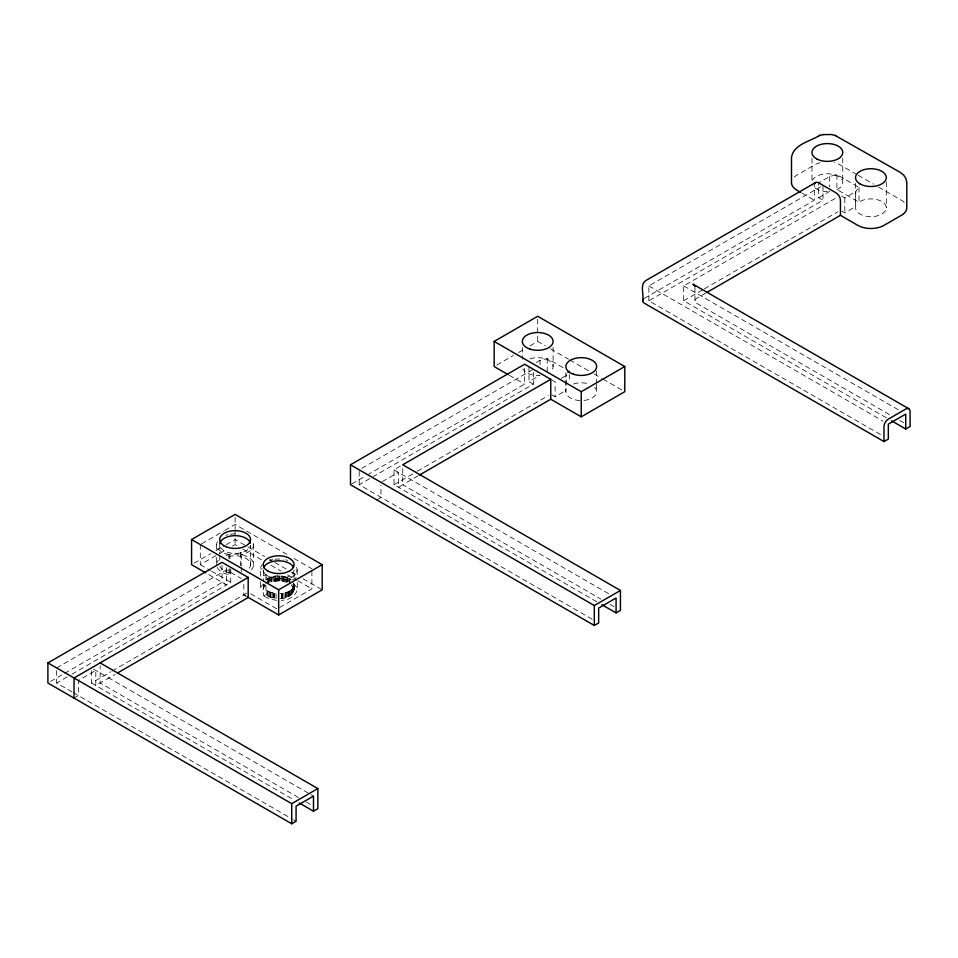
<?xml version="1.0" encoding="UTF-8"?>
<svg xmlns="http://www.w3.org/2000/svg" width="958" height="958" viewBox="0 0 958 958"><rect width="100%" height="100%" fill="white"/><g stroke="black" fill="none" stroke-linecap="round" stroke-linejoin="round"><path stroke-width="0.72" stroke-dasharray="4.79 3.59" d="M260.384 576.033L260.792 566.98A18.477 10.67 0 0 1 262.624 564.406M263.785 585.003L263.402 589.194L260.384 588.954L260.792 587.098L263.749 583.661M297.136 582.584C300.345 592.978 290.729 600.51 281.209 600.283M280.035 598.594C288.31 599.001 297.387 592.487 293.807 583.206C295.04 590.415 285.807 593.481 280.035 593.565M579.913 400.54A15.388 8.885 0 0 1 565.855 391.69L566.382 374.494M836.897 174.631L836.897 189.528L858.979 202.282L860.033 201.491A15.388 8.885 0 0 1 884.246 203.336A15.388 8.885 0 0 1 874.894 216.364A15.388 8.885 0 0 1 855.518 207.778L855.829 191.54L858.979 187.385L836.897 174.631L829.7 176.452L818.671 182.834L818.671 197.731L823.018 200.234L648.877 300.8L883.156 436.058M263.785 587.517L264.18 584.296M228.962 558.849L228.962 554.538L229.908 552.934L229.908 558.67M217.274 567.435A18.477 10.67 0 0 0 225.884 573.914L228.962 574.644L229.908 573.04L229.908 568.729M265.725 580.045C272.791 574.537 283.975 574.477 291.184 579.734M264.18 586.811L265.725 585.063M496.723 365.07L513.38 355.466M518.494 352.508L524.9 348.808M530.025 345.85L537.701 341.419L545.389 345.85M201.575 543.821L223.513 531.163M224.795 530.409L235.117 524.457L288.861 555.484M648.877 300.8L648.877 285.903L820.443 186.834M644.506 298.273L814.312 200.234L814.312 185.337M818.671 197.731L829.7 191.349M536.36 362.495L540.037 360.364L547.222 358.543L564.406 368.459M194.139 563.196L210.784 553.58M215.909 550.622L224.879 545.449M226.16 544.719L235.117 539.534L246.649 546.192M361.789 468.318L533.355 369.249L533.355 384.146L373.392 476.509M200.294 544.563L200.294 564.681L218.352 554.251M219.633 553.508L226.088 549.784M232.543 546.06L235.117 544.563L237.68 546.048M886.378 417.808L683.701 300.788L683.701 285.891L836.55 197.647M841.531 196.031L844.788 197.911L855.829 191.54M351.778 483.958L365.968 475.755M367.261 475.012L524.649 384.146L524.649 364.22M533.355 384.146L528.996 381.631L540.037 375.261L537.701 375.44A15.388 8.885 0 0 1 522.84 368.854M592.188 619.215L359.202 484.7L372.111 477.252M683.701 300.788L703.124 289.567M704.417 288.825L837.843 211.79M596.714 601.72L394.025 484.7L394.025 469.803L401.797 465.313M705.818 293.04L696.753 298.273A6.155 3.557 0 0 0 696.753 303.303L890.7 415.281M841.531 210.928L844.788 212.808L855.829 206.437M56.618 667.93L226.411 569.89L241.344 578.512M382.206 481.646L398.384 472.318L398.384 487.394L402.731 484.88L402.731 467.624M561.256 378.278L566.154 375.452M50.475 681.521L63.384 674.073M64.665 673.318L222.052 582.452L226.411 584.967L69.575 675.534M394.025 484.7L416.047 471.983M417.341 471.24L548.18 395.702M230.77 569.459L230.77 582.272L226.411 584.787L207.06 573.614M71.982 691.88L56.618 683.018L68.281 676.276M418.179 475.779L402.731 484.7L600.989 599.157M551.856 394.828L555.125 396.72L566.154 390.349M376.614 499.968L380.961 497.453L380.961 485.107M91.441 670.672L91.441 683.006L110.817 671.821M112.098 671.079L247.092 592.954M74.029 698.095L78.376 695.58L78.376 680.491L95.788 670.432L95.788 685.521L115.164 674.336M292.537 579.949L296.405 577.71M279.64 607.504L311.889 588.883L311.889 570.214M267.186 581.566C273.593 578.572 281.125 578.608 287.831 580.56M836.897 189.528L838.262 188.93A15.388 8.885 0 0 0 835.077 174.943A15.388 8.885 0 0 0 812.504 180.344M267.773 575.986L265.989 574.644L263.57 575.722L265.653 577.279A18.477 10.67 0 0 0 287.963 578.919A18.477 10.67 0 0 0 296.477 566.896M263.402 584.164L263.57 595.828L265.989 594.75L269.881 597.109L276.06 598.499L276.06 593.469L269.881 592.08L265.989 589.721M270.958 577.087L270.958 582.117L278.658 580.919L286.358 582.117L286.358 577.087M241.679 552.61L240.338 552.85L241.272 554.538L244.35 553.796A18.477 10.67 0 0 0 252.96 541.809M276.67 600.331L269.485 599.073L263.57 595.828M260.384 568.848L262.396 569.004M228.962 554.538L225.884 553.796A18.477 10.67 0 0 1 217.274 541.809M229.908 573.04L226.339 571.974A15.388 8.885 0 0 1 219.969 566.25M856.943 174.584L840.441 165.051A18.477 10.67 0 0 0 834.442 162.74M858.212 175.314L873.457 184.116M878.534 187.038L901.394 200.234A18.477 10.67 0 0 1 904.328 202.449M801.87 193.061L814.312 200.234M683.701 285.891L899.287 410.359M899.754 420.502L903.634 422.741M648.877 285.903L883.156 421.161M550.515 348.808L568.441 359.154M569.723 359.897L588.931 370.986M594.056 373.943L601.732 378.386M603.013 379.117L622.221 390.205M551.856 379.931L555.125 381.823L555.125 396.72M509.405 375.344L524.649 384.146M394.025 469.803L609.623 594.271M610.066 604.402L613.946 606.642M293.974 558.442L311.889 568.777M247.93 546.934L264.576 556.538M269.689 559.496L273.533 561.723M274.814 562.454L290.178 571.327M291.46 572.07L297.866 575.77M302.991 578.728L322.199 589.817M242.793 548.994L261.989 560.083M270.946 565.244L281.185 571.16M287.58 574.848L296.537 580.021M297.818 580.764L311.889 588.883M200.294 564.681L210.449 570.537M211.718 571.279L230.77 582.272M250.697 593.78L277.054 609.001M243.823 594.834L246.41 596.331M246.002 596.283L243.823 595.026L243.823 579.949M93.621 669.175L309.602 793.883M310.895 794.625L313.494 796.122M298.405 797.475L100.147 683.006L100.147 665.774M306.177 801.954L311.362 804.948M91.441 683.006L294.058 799.99M73.263 692.622L292.19 819.018M293.483 819.761L296.07 821.257M293.711 583.757L296.477 587.014L297.136 589.769M291.184 584.763L293.878 589.05M886.306 181.924L886.306 207.778M858.979 187.385L858.979 202.282M855.518 183.361L855.518 207.778M844.788 197.911L844.788 212.808M842.765 158.226L842.765 182.643M829.7 176.452L829.7 186.882M823.018 185.349L823.018 200.234M811.977 158.226L811.977 182.643M694.957 287.376L694.957 300.788M596.642 370.986L596.642 382.817M596.642 384.302L596.642 391.69M569.315 374.279L569.315 381.727M565.855 372.47L565.855 391.69M553.101 347.335L553.101 366.555M547.222 358.543L547.222 373.44M540.037 360.364L540.037 364.83M537.701 319.23L537.701 341.419M528.996 366.734L528.996 381.631M522.314 347.335L522.314 359.154M359.202 471.3L359.202 484.7M297.136 569.663L297.136 575.411M294.058 577.925L294.058 569.699A15.388 8.885 0 0 1 278.97 578.584A15.388 8.885 0 0 1 263.282 570.058M294.058 584.787L293.998 590.547M293.603 582.835L293.531 592.116M293.292 587.422L293.148 592.822M293.016 584.296L293.016 586.799M292.501 588.511L292.501 593.541M291.986 589.23L291.986 594.259M291.603 589.517L291.603 594.547M291.304 589.853L291.304 594.882M290.37 590.451L290.37 595.481M289.927 578.788L289.927 583.817M289.544 578.5L289.544 583.53M289.544 591.074L289.544 596.092M289.041 591.29L289.041 596.319M288.609 591.565L288.609 596.595M288.49 578.033L288.49 581.805M287.436 577.482L287.436 582.512M287.436 592.008L287.436 597.026M286.849 577.315L286.849 582.332M286.358 592.487L286.358 597.505M285.771 592.619L285.771 597.648M285.221 592.822L285.221 597.852M285.113 576.788L285.113 581.817M283.867 576.417L283.867 581.446M283.915 593.062L283.915 598.091M283.233 576.345L283.233 581.362M282.646 576.201L282.646 581.231M282.646 593.373L282.646 598.403M282.011 593.421L282.011 598.451M281.401 593.529L281.401 598.558M281.305 576.093L281.305 581.123M279.94 575.926L279.94 580.955M279.293 575.95L279.293 580.979M278.658 575.902L278.658 580.919M277.305 575.998L277.305 581.027M275.928 576.033L275.928 581.063M275.317 576.153L275.317 581.183M274.671 576.201L274.671 581.231M274.671 593.373L274.671 598.403M274.072 593.23L274.072 598.247M273.401 576.5L273.401 581.53M273.461 593.146L273.461 598.175M272.264 592.786L272.264 597.816M272.096 576.74L272.096 581.769M271.557 576.944L271.557 581.973M270.958 592.487L270.958 597.505M270.443 592.248L270.443 597.277M269.857 577.578L269.857 582.608M269.881 592.08L269.881 597.109M268.899 591.565L268.899 596.595M268.719 577.997L268.719 583.027M268.288 578.273L268.288 583.302M267.773 578.5L267.773 583.53M267.773 591.074L267.773 596.092M267.366 590.763L267.366 595.792M266.911 590.523L266.911 595.553M265.989 574.644L266.013 583.482M265.989 585.613L265.989 594.75M264.049 584.643L264.049 587.158M263.606 584.548L263.606 588.32M263.402 570.453L263.402 581.422M260.384 581.781L260.384 588.954M253.595 544.563L253.595 564.681M250.457 565.412L250.457 545.306A15.388 8.885 0 0 1 235.632 553.449A15.388 8.885 0 0 1 219.897 545.892M241.272 554.538L241.272 565.831M241.272 567.292L241.272 571.71M240.338 552.85L240.338 565.783M235.117 517.356L235.117 529.187M235.117 530.205L235.117 544.563M228.962 568.896L228.962 574.644M226.411 567.711L226.411 584.967M222.052 565.22L222.052 582.452M219.777 543.833L219.777 553.88M219.777 555.317L219.777 561.065M216.652 544.563L216.652 550.311M216.652 557.496L216.652 563.244M56.618 670.672L56.618 683.018M827.377 191.528A15.388 8.885 0 0 1 812.504 184.942M820.311 162.74A18.477 10.67 0 0 0 814.312 165.051L796.9 175.098A18.477 10.67 0 0 0 792.601 179.002M594.583 387.248A15.388 8.885 0 0 1 582.584 400.54M573.555 383.99A15.388 8.885 0 0 1 588.942 383.99M530.014 358.855A15.388 8.885 0 0 1 548.587 360.268A15.388 8.885 0 0 1 551.042 370.997M225.884 535.33A18.477 10.67 0 0 1 228.052 534.708M230.339 534.265A18.477 10.67 0 0 1 238.734 534.109M225.884 555.436A18.477 10.67 0 0 1 249.272 557.819A18.477 10.67 0 0 1 249.272 571.531M216.652 564.681A18.477 10.67 0 0 1 219.119 559.34M228.555 556.634A15.388 8.885 0 0 1 246.877 558.933A15.388 8.885 0 0 1 247.763 569.747M269.354 560.49A18.477 10.67 0 0 1 272.659 559.616M274.982 559.256A18.477 10.67 0 0 1 283.364 559.388M285.664 559.831A18.477 10.67 0 0 1 287.831 560.442"/><path stroke-width="1.44" d="M567.914 372.351L569.315 371.297M508.135 374.614L494.172 366.555L494.172 341.419L537.701 316.272L624.784 366.555L624.784 391.69L581.243 416.826L550.766 399.235L419.472 475.036M205.766 572.872L191.576 564.681L191.576 539.534L235.117 514.398L322.199 564.669L322.199 589.817L278.658 614.952L247.703 597.074M815.593 182.523L645.788 280.562C639.429 285.041 644.255 294.597 642.71 300.788M550.766 379.308L402.731 464.774L620.437 590.463L620.437 610.378L616.078 612.892L616.078 597.996L598.666 608.055L598.666 622.951L594.307 625.466L350.484 484.7L350.484 464.774L524.649 364.22L550.766 379.308L550.766 399.235M100.147 662.9L317.84 788.578L317.84 808.696L313.494 811.21L313.494 796.122L296.07 806.181L296.07 821.257L291.723 823.772L47.9 683.006L47.9 662.9L222.052 562.346L248.182 577.434L248.182 597.541L117.75 672.839M707.112 292.298L840.441 215.322L857.853 225.381A18.477 10.67 0 0 0 883.971 225.381L901.394 215.322A18.477 10.67 0 0 0 906.807 207.778L906.807 182.643L905.969 178.619L903.61 175.039L900.029 172.236L835.053 135.413M248.182 577.434L74.029 677.977L74.029 698.095M494.172 341.419L581.243 391.69L624.784 366.555M191.576 539.534L278.658 589.817L322.199 564.669M350.484 464.774L594.307 605.54L620.437 590.463M883.971 441.554L888.329 439.039L888.329 424.143L905.741 414.096L905.741 428.992L910.1 426.478L910.1 411.581A6.155 3.557 -60 0 0 905.741 409.066L888.329 419.125A6.155 3.557 -60 0 0 883.971 426.657L883.971 441.554L644.506 303.303A6.155 3.557 0 0 1 643.536 299.016M47.9 662.9L291.723 803.666L317.84 788.578M819.689 135.413C810.169 141.365 793.38 144.371 791.488 157.507L791.488 182.643A18.477 10.67 0 0 0 796.9 190.187L800.625 192.342M823.066 134.611L831.352 134.527L835.699 135.569M819.054 135.569L823.401 134.527M908.831 408.755L692.933 284.119L695.364 286.31L694.778 285.484M891.551 420.79L905.741 428.992M601.875 604.702L616.078 612.892M299.231 802.972L313.494 811.21M840.441 215.322L840.441 200.426A6.155 3.557 60 0 0 836.083 192.881L818.671 182.834A6.155 3.557 60 0 0 814.456 184.128M594.307 605.54L594.307 625.466M581.243 391.69L581.243 416.826M291.723 803.666L291.723 823.772M278.658 589.817L278.658 614.952M219.777 543.833A15.388 8.885 0 0 1 234.614 535.678A15.388 8.885 0 0 1 250.337 543.246M263.642 567.747A15.388 8.885 0 0 1 278.347 560.813A15.388 8.885 0 0 1 293.531 567.399M860.033 183.9A15.388 8.885 0 0 0 885.779 179.912A15.388 8.885 0 0 0 866.93 169.027A15.388 8.885 0 0 0 860.033 183.9M816.491 158.765A15.388 8.885 0 0 0 842.25 154.777A15.388 8.885 0 0 0 823.389 143.892A15.388 8.885 0 0 0 816.491 158.765M573.555 374.243A15.388 8.885 0 0 0 596.642 366.555A15.388 8.885 0 0 0 573.555 358.855A15.388 8.885 0 0 0 573.555 374.243M530.014 349.107A15.388 8.885 0 0 0 553.101 341.419A15.388 8.885 0 0 0 530.014 333.719A15.388 8.885 0 0 0 530.014 349.107M268.216 571.207A15.388 8.885 0 0 0 293.675 566.633A15.388 8.885 0 0 0 274.084 556.191A15.388 8.885 0 0 0 268.216 571.207M225.968 546.683A15.388 8.885 0 0 0 250.421 540.54A15.388 8.885 0 0 0 228.974 531.391A15.388 8.885 0 0 0 225.968 546.683"/></g></svg>
